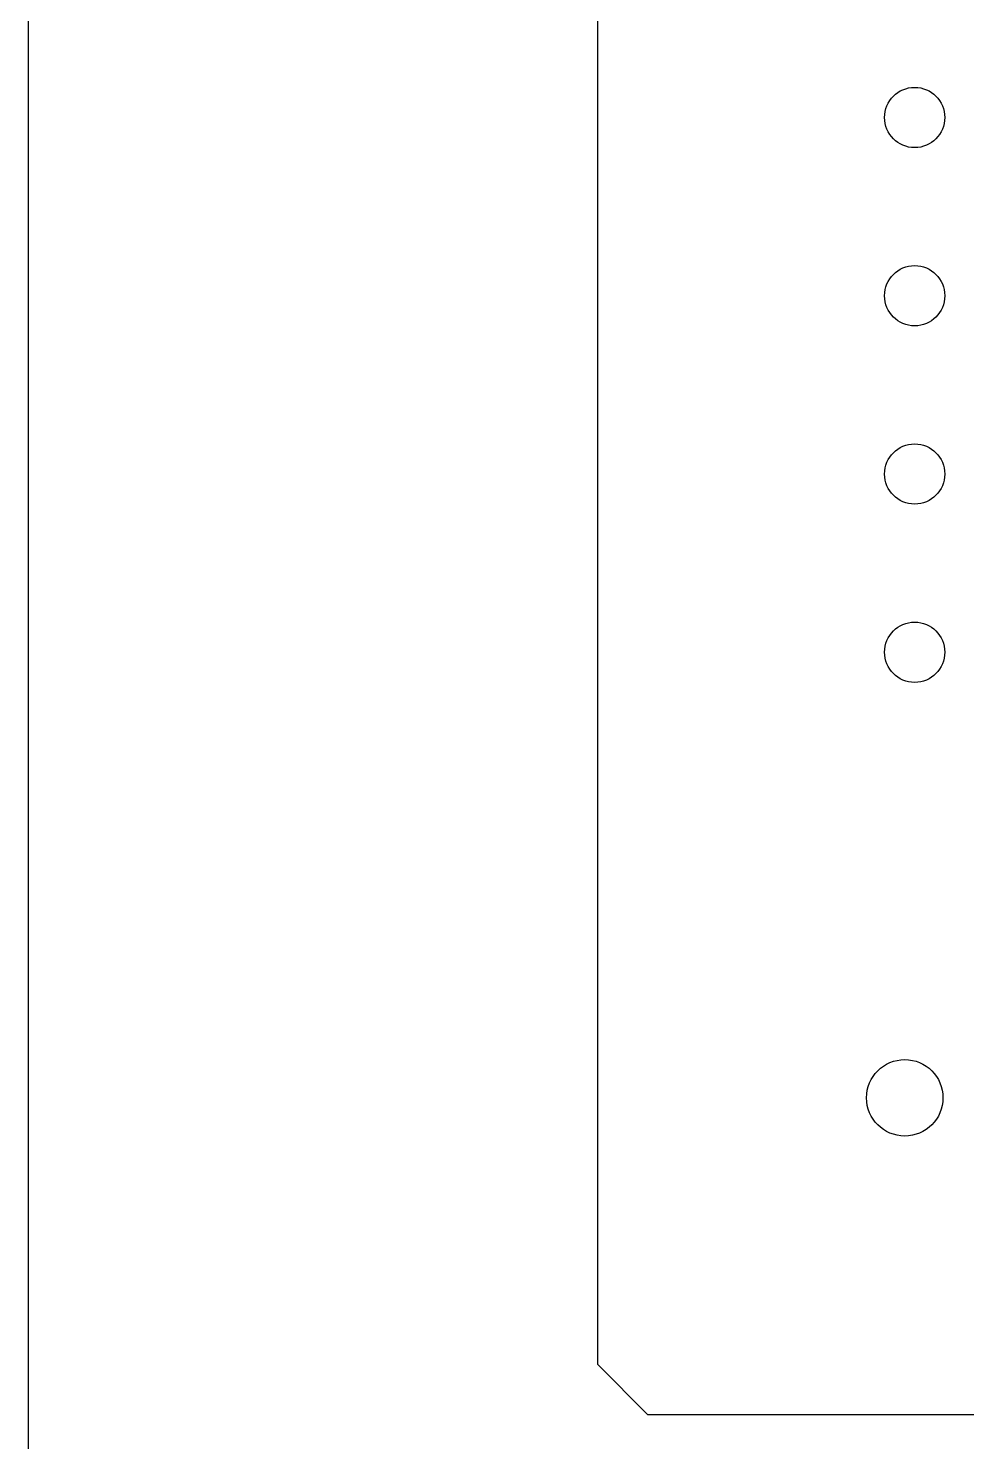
# Model space of a CAD drawing. Header units: inches. Extents: x 4.9 to 38.9, y -1.1 to 21.9.
# Drawn here: x 4.925 to 6.791, y 13.289 to 16.099 of the extents above; entities that cross this region are included whole.
import ezdxf
from ezdxf.enums import TextEntityAlignment as Align

# ---------------------------------------------------------------- set-up
doc = ezdxf.new("R2010")
doc.units = ezdxf.units.IN
doc.header["$MEASUREMENT"] = 0
for name, color, linetype in [('E_TEXT', 250, 'Continuous'), ('F_TITLE2', 6, 'Continuous'), ('F_TITLE4', 4, 'Continuous'), ('P_TITLE', 4, 'Continuous')]:
    doc.layers.add(name, color=color, linetype=linetype)
doc.styles.get("Standard").update_dxf_attribs({"font": 'ARIAL.TTF'})
doc.styles.add('TITLE', font='ARIAL.TTF', dxfattribs={"width": 0.9})

# ---------------------------------------------------------------- blocks, each defined once
blk = doc.blocks.new('TA&S_TBLK')
at = {"layer": 'P_TITLE', "color": 7}
blk.add_lwpolyline([(1.5, 0.5), (35.5007, 0.5), (35.5007, 23.5011), (1.5, 23.5011)], close=True, dxfattribs=at)
at = {"layer": 'F_TITLE2', "color": 7}
for tag, p in [('DESIGNER', (7.9525, 1.8139)), ('DWG-SCALE', (19.8323, 1.8147)), ('DATE-ISSUE', (34.2966, 1.7656)), ('DRAFTER', (7.9438, 1.4713)), ('SHEET', (33.9221, 1.3101)), ('SHEET-OF', (34.9297, 1.3063)), ('CHECKED', (7.9351, 1.1156))]:
    blk.add_attdef(tag, text='', height=0.125, dxfattribs=at).set_placement(p, align=Align.CENTER)
at = {"layer": 'F_TITLE2', "color": 7, "style": 'TITLE'}
blk.add_attdef('JOB-NAME', text='', height=0.1875, dxfattribs=at).set_placement((29.6506, 1.7627), align=Align.CENTER)
at = {"layer": 'F_TITLE2', "color": 7}
for tag, p in [('DWG-FILE', (19.3993, 1.4657)), ('PROJ-NO', (19.4051, 1.1222))]:
    blk.add_attdef(tag, p, '', height=0.125, dxfattribs=at)
at = {"layer": 'F_TITLE4', "color": 7, "style": 'TITLE'}
for tag, height, p in [('PRJ-NAME1', 0.25, (23.6332, 1.4792)), ('DWG-NAME1', 0.25, (29.6506, 1.1364)), ('PRJ-NAME2', 0.25, (23.6332, 0.9692)), ('DWG-NO', 0.1875, (34.4741, 0.8161)), ('DWG-NAME2', 0.25, (29.6506, 0.7053))]:
    blk.add_attdef(tag, text='', height=height, dxfattribs=at).set_placement(p, align=Align.CENTER)

msp = doc.modelspace()

# ---------------------------------------------------------------- linework, layer by layer
at = {"color": 7}
for points in [[(6.1576, 13.3429), (6.0578, 13.4429), (6.0578, 13.5255), (6.0578, 13.7591), (6.0578, 14.5927), (6.0578, 15.7714), (6.0578, 17.1225)], [(11.7271, 17.1225), (11.7271, 15.7714), (11.7271, 14.5927), (11.7271, 13.7591), (11.7271, 13.5255), (11.7271, 13.4429), (11.6271, 13.3429), (11.392, 13.3429), (10.7725, 13.3429), (9.8965, 13.3429), (8.8923, 13.3429), (7.8882, 13.3429), (7.0122, 13.3429), (6.3926, 13.3429), (6.1576, 13.3429)]]:
    msp.add_lwpolyline(points, dxfattribs=at)
for centre, radius in [((6.6879, 15.9219), 0.0599), ((6.6879, 15.5676), 0.0599), ((6.6879, 15.2132), 0.0599), ((6.6879, 14.8589), 0.0599), ((6.6682, 13.9732), 0.076)]:
    msp.add_circle(centre, radius, dxfattribs=at)

# ---------------------------------------------------------------- block references
at = {"layer": 'E_TEXT'}
msp.add_blockref('TA&S_TBLK', (3.4253, -1.6426), dxfattribs=at)

doc.saveas('drawing.dxf')
